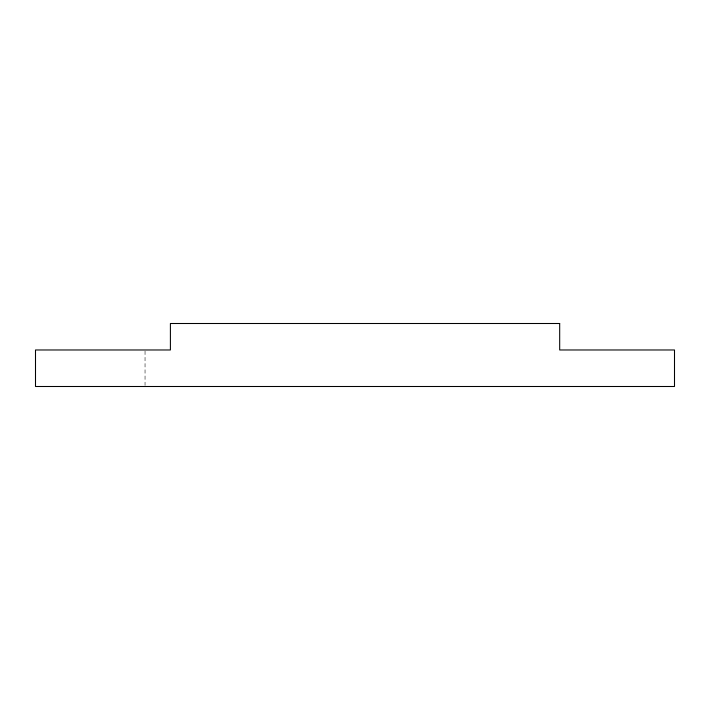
<?xml version="1.0" encoding="UTF-8"?>
<svg xmlns="http://www.w3.org/2000/svg" width="710" height="710" viewBox="0 0 710 710"><rect width="100%" height="100%" fill="white"/><g stroke="black" fill="none" stroke-linecap="round" stroke-linejoin="round"><path stroke-width="0.53" stroke-dasharray="3.55 2.66" d="M145.044 351.086L145.044 385.388"/><path stroke-width="1.06" d="M559.684 323.503L170.4 323.503L170.4 349.977L35.5 349.977L35.5 386.497L674.5 386.497L674.5 349.977L559.684 349.977L559.684 323.503"/></g></svg>
